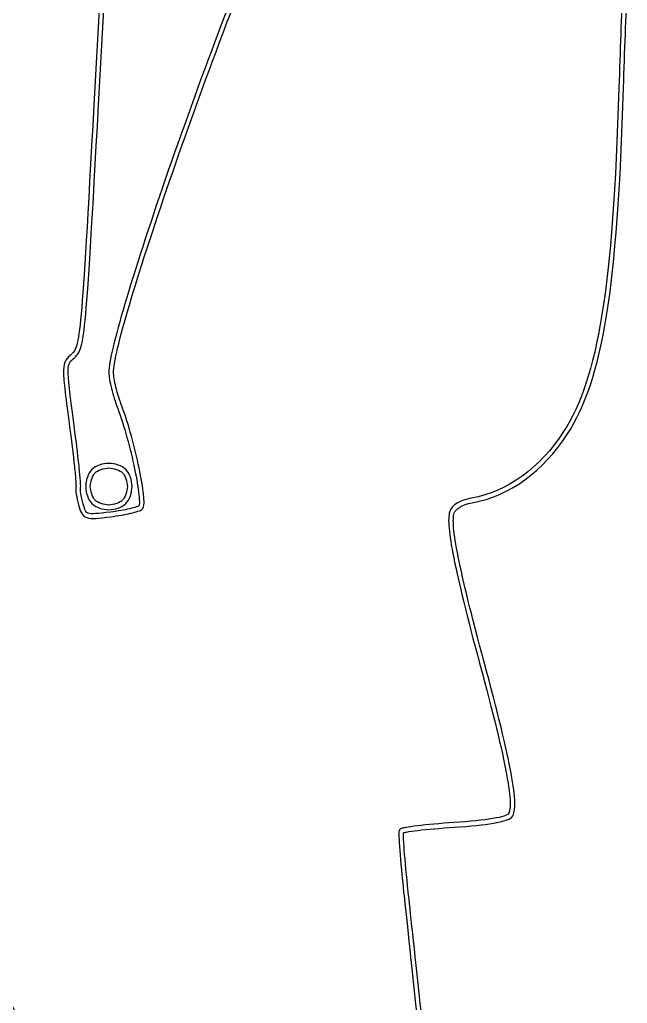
# Model space of a CAD drawing. Extents: x 50.4 to 118.3, y 31.2 to 110.8.
# Drawn here: x 90.2 to 102.04, y 71.01 to 90.17 of the extents above; entities that cross this region are included whole.
import ezdxf

# ---------------------------------------------------------------- set-up
doc = ezdxf.new("R2010")
doc.units = 0
doc.layers.get('0').update_dxf_attribs({"linetype": 'CONTINUOUS'})

msp = doc.modelspace()

# ---------------------------------------------------------------- linework, layer by layer
at = {"color": 1}
for p, q in [((91.908347, 93.256843), (91.648931, 88.511396)), ((91.739405, 88.506237), (91.996755, 93.21396)), ((91.940891, 81.525269), (91.940891, 81.525269)), ((91.940891, 81.434837), (91.940891, 81.434837))]:
    msp.add_line(p, q, dxfattribs=at)
for points in [[(95.162399, 92.658959), (94.47689, 91.043419), (93.672025, 88.893825), (93.038499, 87.053616)], [(93.1243, 87.024147), (93.75721, 88.862567), (94.561432, 91.011388), (95.245618, 92.623804)], [(101.945982, 90.799116), (101.920635, 90.257162), (101.893881, 89.560903), (101.872084, 88.84058)], [(101.962024, 88.837521), (101.983799, 89.557381), (102.010604, 90.25373), (102.035922, 90.795025)], [(101.872084, 88.84058), (101.754133, 84.943072), (101.467346, 83.184868), (100.79618, 82.146415)], [(100.871652, 82.097364), (101.561556, 83.16481), (101.843967, 84.936452), (101.962024, 88.837521)], [(91.648931, 88.511396), (91.525622, 86.25717), (91.459055, 85.07363), (91.400884, 84.436709)], [(91.490842, 84.428449), (91.549366, 85.069212), (91.616096, 86.251955), (91.739405, 88.506237)], [(93.038499, 87.053616), (92.721737, 86.133511), (92.447951, 85.290726), (92.253017, 84.630509)], [(92.339851, 84.605172), (92.53419, 85.263366), (92.807846, 86.104934), (93.1243, 87.024147)], [(92.253017, 84.630509), (92.15555, 84.300401), (92.077585, 84.015905), (92.024092, 83.789734)], [(92.11196, 83.769047), (92.164847, 83.992656), (92.242682, 84.276076), (92.339851, 84.605172)], [(91.400884, 84.436709), (91.371798, 84.118249), (91.344538, 83.93585), (91.315101, 83.828477)], [(91.401958, 83.804715), (91.434438, 83.923177), (91.461582, 84.108068), (91.490842, 84.428449)], [(91.315101, 83.828477), (91.285661, 83.721104), (91.259356, 83.692643), (91.218464, 83.657945)], [(91.276903, 83.588707), (91.325533, 83.629971), (91.369481, 83.686253), (91.401958, 83.804715)], [(92.024092, 83.789734), (91.970595, 83.563561), (91.940867, 83.397728), (91.940891, 83.294672)], [(92.031344, 83.294657), (92.031323, 83.379164), (92.059069, 83.545437), (92.11196, 83.769047)], [(91.218464, 83.657945), (91.171628, 83.6182), (91.132009, 83.584447), (91.103228, 83.535472)], [(91.180785, 83.490004), (91.199862, 83.522476), (91.230222, 83.549093), (91.276903, 83.588707)], [(91.103228, 83.535472), (91.074446, 83.486498), (91.060558, 83.426194), (91.05827, 83.339617)], [(91.148228, 83.337043), (91.150345, 83.415277), (91.161695, 83.457534), (91.180785, 83.490004)], [(91.05827, 83.339617), (91.053692, 83.166469), (91.092126, 82.878901), (91.168339, 82.303506)], [(91.257781, 82.315399), (91.181571, 82.890775), (91.14409, 83.180571), (91.148228, 83.337043)], [(91.940891, 83.294672), (91.940907, 83.2212), (91.961237, 83.111784), (91.992566, 82.985647)], [(92.079919, 83.007335), (92.049462, 83.129927), (92.031354, 83.239057), (92.031344, 83.294657)], [(91.992566, 82.985647), (92.023904, 82.859512), (92.066906, 82.71904), (92.114523, 82.592907)], [(92.198775, 82.62493), (92.15265, 82.747107), (92.110375, 82.884746), (92.079919, 83.007335)], [(92.114523, 82.592907), (92.236483, 82.269851), (92.360255, 81.807754), (92.441636, 81.417268)], [(92.530022, 81.43534), (92.447811, 81.829802), (92.323618, 82.29423), (92.198775, 82.62493)], [(91.168339, 82.303506), (91.21035, 81.986289), (91.24624, 81.688025), (91.270143, 81.463764)], [(91.360101, 81.47359), (91.336077, 81.698931), (91.299882, 81.997518), (91.257781, 82.315399)], [(100.79618, 82.146415), (100.333191, 81.43009), (99.706202, 80.978608), (98.997841, 80.845718)], [(99.014402, 80.756879), (99.749766, 80.894833), (100.397858, 81.364323), (100.871652, 82.097364)], [(91.270143, 81.463764), (91.282102, 81.351633), (91.291257, 81.257973), (91.296495, 81.189878)], [(91.386454, 81.196606), (91.381109, 81.266239), (91.372113, 81.36092), (91.360101, 81.47359)], [(91.940891, 81.525269), (91.822521, 81.525269), (91.686033, 81.478644), (91.611196, 81.40383)], [(91.674757, 81.339751), (91.719141, 81.384121), (91.850662, 81.434837), (91.940891, 81.434837)], [(92.271104, 81.40383), (92.196266, 81.478644), (92.05926, 81.525269), (91.940891, 81.525269)], [(91.940891, 81.434837), (92.031119, 81.434837), (92.162641, 81.384121), (92.207024, 81.339751)], [(92.616322, 80.921159), (92.601743, 81.058684), (92.571125, 81.238109), (92.530022, 81.43534)], [(91.611196, 81.40383), (91.53638, 81.329001), (91.489755, 81.191978), (91.489755, 81.073617)], [(91.579674, 81.073617), (91.579674, 81.163832), (91.630405, 81.295391), (91.674757, 81.339751)], [(92.207024, 81.339751), (92.251377, 81.295391), (92.30211, 81.163832), (92.30211, 81.073617)], [(92.392542, 81.073617), (92.392542, 81.191978), (92.34592, 81.329001), (92.271104, 81.40383)], [(92.441636, 81.417268), (92.482326, 81.222024), (92.512843, 81.044415), (92.526903, 80.911872)], [(91.301681, 81.079808), (91.291706, 81.038568), (91.297765, 80.990615), (91.30737, 80.926329)], [(91.296495, 81.189878), (91.299141, 81.155831), (91.30049, 81.128121), (91.301152, 81.10823)], [(91.301152, 81.10823), (91.301946, 81.088333), (91.299564, 81.0714), (91.301681, 81.079808)], [(91.391613, 81.111339), (91.390819, 81.133458), (91.389232, 81.161787), (91.386454, 81.196606)], [(91.39619, 80.939772), (91.387221, 80.99974), (91.387538, 81.052813), (91.388967, 81.058628)], [(91.388967, 81.058628), (91.393862, 81.07879), (91.392274, 81.089217), (91.391613, 81.111339)], [(91.489755, 81.073617), (91.489755, 80.955253), (91.536377, 80.818749), (91.611196, 80.743922)], [(91.674757, 80.807483), (91.630407, 80.851841), (91.579674, 80.983399), (91.579674, 81.073617)], [(92.30211, 81.073617), (92.30211, 80.983399), (92.251377, 80.851841), (92.207024, 80.807483)], [(92.271104, 80.743922), (92.345923, 80.818749), (92.392542, 80.955253), (92.392542, 81.073617)], [(91.30737, 80.926329), (91.316974, 80.862043), (91.332532, 80.786584), (91.352846, 80.71394)], [(91.440114, 80.738234), (91.420852, 80.807055), (91.405146, 80.879807), (91.39619, 80.939772)], [(92.526903, 80.911872), (92.533941, 80.845602), (92.536534, 80.790023), (92.535158, 80.751159)], [(92.625635, 80.748042), (92.627222, 80.794212), (92.623518, 80.852396), (92.616322, 80.921159)], [(91.352846, 80.71394), (91.370653, 80.65026), (91.38449, 80.600727), (91.406588, 80.55891)], [(91.486625, 80.601293), (91.471729, 80.629469), (91.457841, 80.674898), (91.440114, 80.738234)], [(91.611196, 80.743922), (91.686033, 80.669104), (91.822521, 80.622481), (91.940891, 80.622481)], [(91.940891, 80.7124), (91.850662, 80.7124), (91.719141, 80.763113), (91.674757, 80.807483)], [(92.207024, 80.807483), (92.162643, 80.763113), (92.031119, 80.7124), (91.940891, 80.7124)], [(91.940891, 80.622481), (92.05926, 80.622481), (92.196264, 80.669104), (92.271104, 80.743922)], [(92.476227, 80.676226), (92.443366, 80.664876), (92.398564, 80.652731), (92.346521, 80.640568)], [(92.529972, 80.700515), (92.531824, 80.702102), (92.509097, 80.687577), (92.476227, 80.676226)], [(92.530501, 80.707235), (92.528385, 80.69779), (92.524707, 80.695461), (92.529972, 80.700515)], [(92.535158, 80.751159), (92.534364, 80.731738), (92.532777, 80.716676), (92.530501, 80.707235)], [(92.592562, 80.635388), (92.609363, 80.651501), (92.614231, 80.668916), (92.618412, 80.687063)], [(92.618412, 80.687063), (92.622592, 80.705214), (92.624841, 80.72496), (92.625635, 80.748042)], [(98.997841, 80.845718), (98.782256, 80.805271), (98.620117, 80.71934), (98.577712, 80.585786)], [(98.664035, 80.558442), (98.687768, 80.633213), (98.815065, 80.71948), (99.014402, 80.756879)], [(91.406588, 80.55891), (91.428681, 80.517092), (91.46377, 80.483199), (91.510459, 80.467443)], [(91.539333, 80.553232), (91.512737, 80.562201), (91.501513, 80.573129), (91.486625, 80.601293)], [(91.510459, 80.467443), (91.603835, 80.435929), (91.730679, 80.455537), (91.981232, 80.486044)], [(91.970315, 80.575457), (91.719958, 80.544974), (91.59253, 80.535283), (91.539333, 80.553232)], [(92.346521, 80.640568), (92.242431, 80.616227), (92.108218, 80.592247), (91.970315, 80.575457)], [(91.981232, 80.486044), (92.122252, 80.503215), (92.259068, 80.527398), (92.367253, 80.552705)], [(92.367253, 80.552705), (92.421348, 80.565352), (92.468351, 80.578026), (92.505747, 80.590946)], [(92.505747, 80.590946), (92.543141, 80.603857), (92.569247, 80.613012), (92.592562, 80.635388)], [(98.577712, 80.585786), (98.554244, 80.511838), (98.551809, 80.40756), (98.564801, 80.260224)], [(98.654722, 80.268019), (98.642207, 80.41005), (98.648001, 80.507975), (98.664035, 80.558442)], [(98.564801, 80.260224), (98.577792, 80.112891), (98.607761, 79.923357), (98.655235, 79.685065)], [(98.743606, 79.702679), (98.696515, 79.939047), (98.667245, 80.125988), (98.654722, 80.268019)], [(98.655235, 79.685065), (98.750183, 79.208487), (98.915686, 78.537644), (99.160629, 77.630928)], [(99.247968, 77.654224), (99.003273, 78.56002), (98.83779, 79.229945), (98.743606, 79.702679)], [(99.160629, 77.630928), (99.425128, 76.651877), (99.596496, 75.949278), (99.684112, 75.47292)], [(99.773002, 75.489498), (99.684456, 75.970905), (99.512742, 76.674157), (99.247968, 77.654224)], [(99.684112, 75.47292), (99.727919, 75.234742), (99.750973, 75.052944), (99.754391, 74.923084)], [(99.844831, 74.925708), (99.841206, 75.063805), (99.817272, 75.248796), (99.773002, 75.489498)], [(99.754391, 74.923084), (99.757804, 74.793224), (99.737511, 74.716987), (99.717701, 74.693124)], [(99.786953, 74.635289), (99.836285, 74.69473), (99.848466, 74.787614), (99.844831, 74.925708)], [(99.414362, 74.605274), (99.231596, 74.574691), (98.976212, 74.547838), (98.660918, 74.527241)], [(99.631402, 74.652815), (99.579078, 74.636463), (99.505744, 74.620564), (99.414362, 74.605274)], [(99.429353, 74.515916), (99.523248, 74.531633), (99.599517, 74.548712), (99.658278, 74.567074)], [(99.717701, 74.693124), (99.715029, 74.689922), (99.683726, 74.669179), (99.631402, 74.652815)], [(99.658278, 74.567074), (99.71704, 74.585436), (99.758529, 74.601038), (99.786953, 74.635289)], [(97.589655, 74.353608), (97.588597, 74.345459), (97.588332, 74.336516), (97.588067, 74.326221)], [(97.598968, 74.383064), (97.589575, 74.367639), (97.590713, 74.361765), (97.589655, 74.353608)], [(97.626874, 74.40685), (97.618936, 74.403093), (97.609808, 74.400817), (97.598968, 74.383064)], [(97.652194, 74.415634), (97.643093, 74.412935), (97.634811, 74.410581), (97.626874, 74.40685)], [(97.721441, 74.431641), (97.6933, 74.426376), (97.670411, 74.421032), (97.652194, 74.415634)], [(97.9483, 74.464196), (97.854714, 74.45303), (97.777723, 74.442156), (97.721441, 74.431641)], [(97.737983, 74.3428), (97.790775, 74.352669), (97.86674, 74.363808), (97.959159, 74.374838)], [(98.660918, 74.527241), (98.387712, 74.509381), (98.135472, 74.486545), (97.9483, 74.464196)], [(97.959159, 74.374838), (98.143997, 74.396904), (98.394771, 74.419092), (98.666607, 74.436851)], [(98.666607, 74.436851), (98.9838, 74.457568), (99.24156, 74.484492), (99.429353, 74.515916)], [(97.588067, 74.326221), (97.587274, 74.30561), (97.587538, 74.279313), (97.588597, 74.246639)], [(97.588597, 74.246639), (97.590713, 74.18129), (97.596084, 74.091506), (97.604101, 73.983607)], [(97.679084, 74.249775), (97.678026, 74.281324), (97.677497, 74.306565), (97.678026, 74.32367)], [(97.678026, 74.32367), (97.678113, 74.326316), (97.67829, 74.327136), (97.678555, 74.329359)], [(97.678555, 74.329359), (97.691467, 74.333142), (97.712017, 74.337931), (97.737983, 74.3428)], [(97.694059, 73.990359), (97.686095, 74.097504), (97.681095, 74.186674), (97.679084, 74.249775)], [(97.604101, 73.983607), (97.620135, 73.767807), (97.64713, 73.47898), (97.681097, 73.16815)], [(97.770543, 73.178003), (97.736671, 73.487944), (97.709993, 73.776062), (97.694059, 73.990359)], [(89.014401, 73.067389), (89.859588, 70.718016), (92.413267, 66.371031), (98.481523, 56.941241)], [(98.557585, 56.989797), (92.489933, 66.418656), (89.936809, 70.769692), (89.09925, 73.097858)], [(97.681097, 73.16815), (97.748982, 72.54771), (98.028607, 69.926594), (98.302765, 67.344219)], [(98.392726, 67.354072), (98.118562, 69.936484), (97.838495, 72.55691), (97.770543, 73.178003)]]:
    msp.add_open_spline(points, degree=3, dxfattribs=at)

doc.saveas('drawing.dxf')
